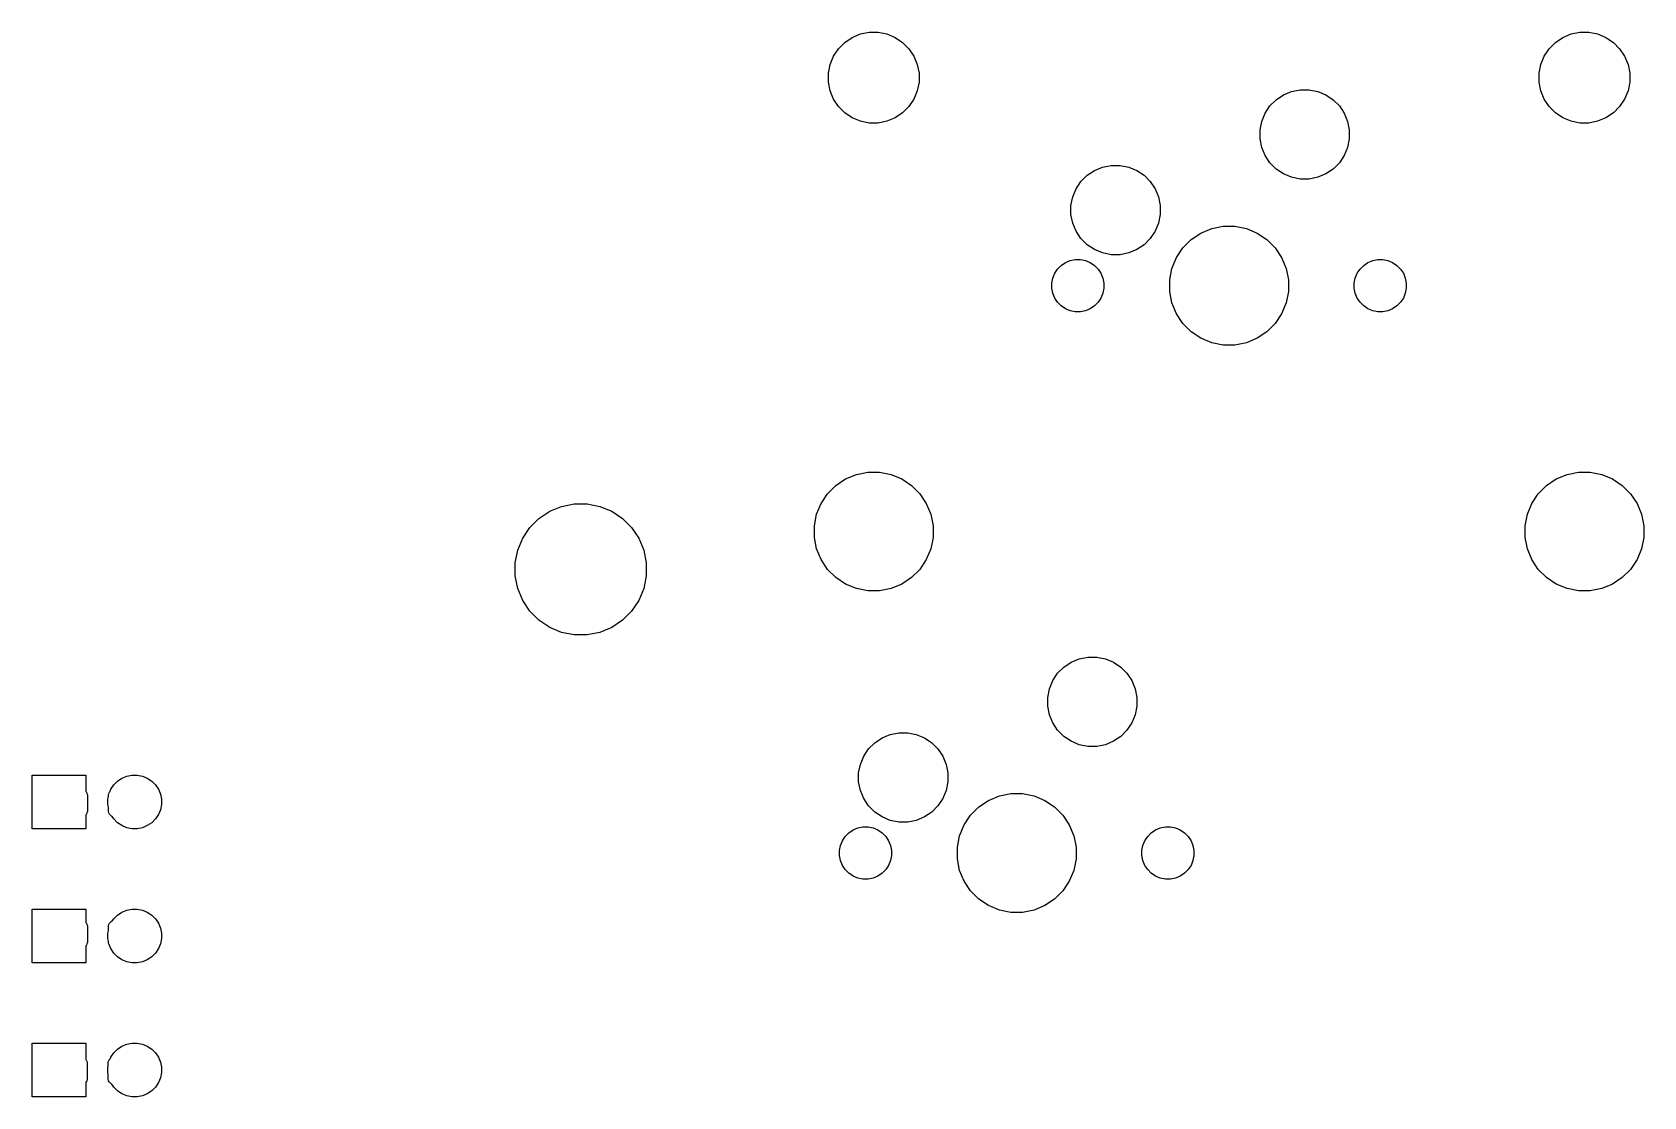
# Model space of a CAD drawing. Extents: x 25 to 359, y 20 to 134.
# Drawn here: x 24.6 to 78.8, y 33.1 to 68.8 of the extents above; entities that cross this region are included whole.
import ezdxf

# ---------------------------------------------------------------- set-up
doc = ezdxf.new("R2010")
doc.units = 0
doc.layers.add('BLACK', color=7, linetype='CONTINUOUS')

msp = doc.modelspace()

# ---------------------------------------------------------------- linework, layer by layer
at = {"layer": 'BLACK', "linetype": 'CONTINUOUS'}
for p, q in [((52.4677, 68.7478), (52.7621, 68.8064)), ((52.7621, 68.8064), (53.0623, 68.8064)), ((53.0623, 68.8064), (53.3568, 68.7478)), ((76.3437, 68.7478), (76.6381, 68.8064)), ((76.6381, 68.8064), (76.9383, 68.8064)), ((76.9383, 68.8064), (77.2328, 68.7478)), ((51.5617, 68.0043), (51.7285, 68.2539)), ((51.7285, 68.2539), (51.9408, 68.4662)), ((51.9408, 68.4662), (52.1904, 68.633)), ((52.1904, 68.633), (52.4677, 68.7478)), ((53.3568, 68.7478), (53.6341, 68.633)), ((53.6341, 68.633), (53.8837, 68.4662)), ((53.8837, 68.4662), (54.096, 68.2539)), ((54.096, 68.2539), (54.2628, 68.0043)), ((75.4377, 68.0043), (75.6045, 68.2539)), ((75.6045, 68.2539), (75.8168, 68.4662)), ((75.8168, 68.4662), (76.0664, 68.633)), ((76.0664, 68.633), (76.3437, 68.7478)), ((77.2328, 68.7478), (77.5101, 68.633)), ((77.5101, 68.633), (77.7597, 68.4662)), ((77.7597, 68.4662), (77.972, 68.2539)), ((77.972, 68.2539), (78.1388, 68.0043)), ((51.3882, 67.4325), (51.4468, 67.7269)), ((51.4468, 67.7269), (51.5617, 68.0043)), ((54.2628, 68.0043), (54.3777, 67.7269)), ((54.3777, 67.7269), (54.4362, 67.4325)), ((75.2642, 67.4325), (75.3228, 67.7269)), ((75.3228, 67.7269), (75.4377, 68.0043)), ((78.1388, 68.0043), (78.2537, 67.7269)), ((78.2537, 67.7269), (78.3122, 67.4325)), ((51.3882, 67.1323), (51.3882, 67.4325)), ((51.4468, 66.8379), (51.3882, 67.1323)), ((54.4362, 67.1323), (54.3777, 66.8379)), ((54.4362, 67.4325), (54.4362, 67.1323)), ((75.2642, 67.1323), (75.2642, 67.4325)), ((75.3228, 66.8379), (75.2642, 67.1323)), ((78.3122, 67.1323), (78.2537, 66.8379)), ((78.3122, 67.4325), (78.3122, 67.1323)), ((51.5617, 66.5605), (51.4468, 66.8379)), ((54.3777, 66.8379), (54.2628, 66.5605)), ((66.434, 66.5425), (66.6797, 66.7067)), ((66.6797, 66.7067), (66.9527, 66.8198)), ((66.9527, 66.8198), (67.2425, 66.8774)), ((67.2425, 66.8774), (67.538, 66.8774)), ((67.538, 66.8774), (67.8278, 66.8198)), ((67.8278, 66.8198), (68.1008, 66.7067)), ((68.1008, 66.7067), (68.3464, 66.5425)), ((75.4377, 66.5605), (75.3228, 66.8379)), ((78.2537, 66.8379), (78.1388, 66.5605)), ((51.7285, 66.3109), (51.5617, 66.5605)), ((51.9408, 66.0986), (51.7285, 66.3109)), ((52.1904, 65.9318), (51.9408, 66.0986)), ((53.8837, 66.0986), (53.6341, 65.9318)), ((54.096, 66.3109), (53.8837, 66.0986)), ((54.2628, 66.5605), (54.096, 66.3109)), ((65.9479, 65.8149), (66.061, 66.0879)), ((66.061, 66.0879), (66.2251, 66.3336)), ((66.2251, 66.3336), (66.434, 66.5425)), ((68.3464, 66.5425), (68.5554, 66.3336)), ((68.5554, 66.3336), (68.7195, 66.0879)), ((68.7195, 66.0879), (68.8326, 65.8149)), ((75.6045, 66.3109), (75.4377, 66.5605)), ((75.8168, 66.0986), (75.6045, 66.3109)), ((76.0664, 65.9318), (75.8168, 66.0986)), ((77.7597, 66.0986), (77.5101, 65.9318)), ((77.972, 66.3109), (77.7597, 66.0986)), ((78.1388, 66.5605), (77.972, 66.3109)), ((52.4677, 65.817), (52.1904, 65.9318)), ((52.7621, 65.7584), (52.4677, 65.817)), ((53.0623, 65.7584), (52.7621, 65.7584)), ((53.3568, 65.817), (53.0623, 65.7584)), ((53.6341, 65.9318), (53.3568, 65.817)), ((65.8902, 65.5251), (65.9479, 65.8149)), ((65.8902, 65.2297), (65.8902, 65.5251)), ((68.8326, 65.8149), (68.8902, 65.5251)), ((68.8902, 65.5251), (68.8902, 65.2297)), ((76.3437, 65.817), (76.0664, 65.9318)), ((76.6381, 65.7584), (76.3437, 65.817)), ((76.9383, 65.7584), (76.6381, 65.7584)), ((77.2328, 65.817), (76.9383, 65.7584)), ((77.5101, 65.9318), (77.2328, 65.817)), ((65.9479, 64.9399), (65.8902, 65.2297)), ((68.8902, 65.2297), (68.8326, 64.9399)), ((66.061, 64.6669), (65.9479, 64.9399)), ((66.2251, 64.4212), (66.061, 64.6669)), ((68.7195, 64.6669), (68.5554, 64.4212)), ((68.8326, 64.9399), (68.7195, 64.6669)), ((59.8751, 63.7936), (60.084, 64.0025)), ((60.084, 64.0025), (60.3297, 64.1667)), ((60.3297, 64.1667), (60.6027, 64.2798)), ((60.6027, 64.2798), (60.8925, 64.3374)), ((60.8925, 64.3374), (61.188, 64.3374)), ((61.188, 64.3374), (61.4778, 64.2798)), ((61.4778, 64.2798), (61.7508, 64.1667)), ((61.7508, 64.1667), (61.9964, 64.0025)), ((61.9964, 64.0025), (62.2054, 63.7936)), ((66.434, 64.2123), (66.2251, 64.4212)), ((66.6797, 64.0481), (66.434, 64.2123)), ((66.9527, 63.935), (66.6797, 64.0481)), ((67.2425, 63.8774), (66.9527, 63.935)), ((67.8278, 63.935), (67.538, 63.8774)), ((68.1008, 64.0481), (67.8278, 63.935)), ((68.3464, 64.2123), (68.1008, 64.0481)), ((68.5554, 64.4212), (68.3464, 64.2123)), ((59.5979, 63.2749), (59.711, 63.5479)), ((59.711, 63.5479), (59.8751, 63.7936)), ((62.2054, 63.7936), (62.3695, 63.5479)), ((62.3695, 63.5479), (62.4826, 63.2749)), ((67.538, 63.8774), (67.2425, 63.8774)), ((59.5402, 62.9851), (59.5979, 63.2749)), ((59.5402, 62.6897), (59.5402, 62.9851)), ((62.4826, 63.2749), (62.5402, 62.9851)), ((62.5402, 62.9851), (62.5402, 62.6897)), ((59.5979, 62.3999), (59.5402, 62.6897)), ((59.711, 62.1269), (59.5979, 62.3999)), ((62.4826, 62.3999), (62.3695, 62.1269)), ((62.5402, 62.6897), (62.4826, 62.3999)), ((64.2686, 62.2147), (64.6539, 62.2913)), ((64.6539, 62.2913), (65.0466, 62.2913)), ((65.0466, 62.2913), (65.4318, 62.2147)), ((59.8751, 61.8812), (59.711, 62.1269)), ((60.084, 61.6723), (59.8751, 61.8812)), ((62.2054, 61.8812), (61.9964, 61.6723)), ((62.3695, 62.1269), (62.2054, 61.8812)), ((63.3015, 61.5684), (63.5792, 61.8462)), ((63.5792, 61.8462), (63.9058, 62.0644)), ((63.9058, 62.0644), (64.2686, 62.2147)), ((65.4318, 62.2147), (65.7947, 62.0644)), ((65.7947, 62.0644), (66.1213, 61.8462)), ((66.1213, 61.8462), (66.399, 61.5684)), ((60.3297, 61.5081), (60.084, 61.6723)), ((60.6027, 61.395), (60.3297, 61.5081)), ((60.8925, 61.3374), (60.6027, 61.395)), ((61.188, 61.3374), (60.8925, 61.3374)), ((61.4778, 61.395), (61.188, 61.3374)), ((61.7508, 61.5081), (61.4778, 61.395)), ((61.9964, 61.6723), (61.7508, 61.5081)), ((62.933, 60.879), (63.0833, 61.2419)), ((63.0833, 61.2419), (63.3015, 61.5684)), ((66.399, 61.5684), (66.6172, 61.2419)), ((66.6172, 61.2419), (66.7675, 60.879)), ((58.9289, 60.5526), (58.9948, 60.7119)), ((58.9948, 60.7119), (59.0906, 60.8552)), ((59.0906, 60.8552), (59.2125, 60.9771)), ((59.2125, 60.9771), (59.3558, 61.0728)), ((59.3558, 61.0728), (59.515, 61.1388)), ((59.515, 61.1388), (59.6841, 61.1724)), ((59.6841, 61.1724), (59.8564, 61.1724)), ((59.8564, 61.1724), (60.0255, 61.1388)), ((60.0255, 61.1388), (60.1847, 61.0728)), ((60.1847, 61.0728), (60.328, 60.9771)), ((60.328, 60.9771), (60.4499, 60.8552)), ((60.4499, 60.8552), (60.5457, 60.7119)), ((60.5457, 60.7119), (60.6116, 60.5526)), ((62.8563, 60.4938), (62.933, 60.879)), ((66.7675, 60.879), (66.8441, 60.4938)), ((69.0889, 60.5526), (69.1548, 60.7119)), ((69.1548, 60.7119), (69.2506, 60.8552)), ((69.2506, 60.8552), (69.3725, 60.9771)), ((69.3725, 60.9771), (69.5158, 61.0728)), ((69.5158, 61.0728), (69.675, 61.1388)), ((69.675, 61.1388), (69.8441, 61.1724)), ((69.8441, 61.1724), (70.0164, 61.1724)), ((70.0164, 61.1724), (70.1855, 61.1388)), ((70.1855, 61.1388), (70.3447, 61.0728)), ((70.3447, 61.0728), (70.488, 60.9771)), ((70.488, 60.9771), (70.6099, 60.8552)), ((70.6099, 60.8552), (70.7057, 60.7119)), ((70.7057, 60.7119), (70.7716, 60.5526)), ((58.8952, 60.3836), (58.9289, 60.5526)), ((58.8952, 60.2112), (58.8952, 60.3836)), ((58.9289, 60.0422), (58.8952, 60.2112)), ((60.6116, 60.5526), (60.6452, 60.3836)), ((60.6452, 60.2112), (60.6116, 60.0422)), ((60.6452, 60.3836), (60.6452, 60.2112)), ((62.8563, 60.101), (62.8563, 60.4938)), ((62.933, 59.7158), (62.8563, 60.101)), ((66.8441, 60.101), (66.7675, 59.7158)), ((66.8441, 60.4938), (66.8441, 60.101)), ((69.0552, 60.3836), (69.0889, 60.5526)), ((69.0552, 60.2112), (69.0552, 60.3836)), ((69.0889, 60.0422), (69.0552, 60.2112)), ((70.7716, 60.5526), (70.8052, 60.3836)), ((70.8052, 60.2112), (70.7716, 60.0422)), ((70.8052, 60.3836), (70.8052, 60.2112)), ((58.9948, 59.8829), (58.9289, 60.0422)), ((59.0906, 59.7396), (58.9948, 59.8829)), ((59.2125, 59.6177), (59.0906, 59.7396)), ((59.3558, 59.522), (59.2125, 59.6177)), ((60.328, 59.6177), (60.1847, 59.522)), ((60.4499, 59.7396), (60.328, 59.6177)), ((60.5457, 59.8829), (60.4499, 59.7396)), ((60.6116, 60.0422), (60.5457, 59.8829)), ((63.0833, 59.3529), (62.933, 59.7158)), ((66.7675, 59.7158), (66.6172, 59.3529)), ((69.1548, 59.8829), (69.0889, 60.0422)), ((69.2506, 59.7396), (69.1548, 59.8829)), ((69.3725, 59.6177), (69.2506, 59.7396)), ((69.5158, 59.522), (69.3725, 59.6177)), ((70.488, 59.6177), (70.3447, 59.522)), ((70.6099, 59.7396), (70.488, 59.6177)), ((70.7057, 59.8829), (70.6099, 59.7396)), ((70.7716, 60.0422), (70.7057, 59.8829)), ((59.515, 59.456), (59.3558, 59.522)), ((59.6841, 59.4224), (59.515, 59.456)), ((59.8564, 59.4224), (59.6841, 59.4224)), ((60.0255, 59.456), (59.8564, 59.4224)), ((60.1847, 59.522), (60.0255, 59.456)), ((63.3015, 59.0264), (63.0833, 59.3529)), ((63.5792, 58.7486), (63.3015, 59.0264)), ((66.399, 59.0264), (66.1213, 58.7486)), ((66.6172, 59.3529), (66.399, 59.0264)), ((69.675, 59.456), (69.5158, 59.522)), ((69.8441, 59.4224), (69.675, 59.456)), ((70.0164, 59.4224), (69.8441, 59.4224)), ((70.1855, 59.456), (70.0164, 59.4224)), ((70.3447, 59.522), (70.1855, 59.456)), ((63.9058, 58.5304), (63.5792, 58.7486)), ((64.2686, 58.3801), (63.9058, 58.5304)), ((65.7947, 58.5304), (65.4318, 58.3801)), ((66.1213, 58.7486), (65.7947, 58.5304)), ((64.6539, 58.3035), (64.2686, 58.3801)), ((65.0466, 58.3035), (64.6539, 58.3035)), ((65.4318, 58.3801), (65.0466, 58.3035)), ((51.6412, 53.5912), (51.9678, 53.8094)), ((51.9678, 53.8094), (52.3306, 53.9597)), ((52.3306, 53.9597), (52.7159, 54.0363)), ((52.7159, 54.0363), (53.1086, 54.0363)), ((53.1086, 54.0363), (53.4938, 53.9597)), ((53.4938, 53.9597), (53.8567, 53.8094)), ((53.8567, 53.8094), (54.1833, 53.5912)), ((75.5172, 53.5912), (75.8438, 53.8094)), ((75.8438, 53.8094), (76.2066, 53.9597)), ((76.2066, 53.9597), (76.5919, 54.0363)), ((76.5919, 54.0363), (76.9846, 54.0363)), ((76.9846, 54.0363), (77.3698, 53.9597)), ((77.3698, 53.9597), (77.7327, 53.8094)), ((77.7327, 53.8094), (78.0593, 53.5912)), ((51.1453, 52.9869), (51.3635, 53.3134)), ((51.3635, 53.3134), (51.6412, 53.5912)), ((54.1833, 53.5912), (54.461, 53.3134)), ((54.461, 53.3134), (54.6792, 52.9869)), ((75.0213, 52.9869), (75.2395, 53.3134)), ((75.2395, 53.3134), (75.5172, 53.5912)), ((78.0593, 53.5912), (78.337, 53.3134)), ((78.337, 53.3134), (78.5552, 52.9869)), ((41.6678, 52.4812), (42.0282, 52.722)), ((42.0282, 52.722), (42.4285, 52.8879)), ((42.4285, 52.8879), (42.8536, 52.9724)), ((42.8536, 52.9724), (43.2869, 52.9724)), ((43.2869, 52.9724), (43.712, 52.8879)), ((43.712, 52.8879), (44.1123, 52.722)), ((44.1123, 52.722), (44.4727, 52.4812)), ((50.9183, 52.2388), (50.995, 52.624)), ((50.995, 52.624), (51.1453, 52.9869)), ((54.6792, 52.9869), (54.8295, 52.624)), ((54.8295, 52.624), (54.9061, 52.2388)), ((74.7943, 52.2388), (74.871, 52.624)), ((74.871, 52.624), (75.0213, 52.9869)), ((78.5552, 52.9869), (78.7055, 52.624)), ((78.7055, 52.624), (78.7821, 52.2388)), ((41.1206, 51.8145), (41.3614, 52.1748)), ((41.3614, 52.1748), (41.6678, 52.4812)), ((44.4727, 52.4812), (44.7791, 52.1748)), ((44.7791, 52.1748), (45.0199, 51.8145)), ((50.9183, 51.846), (50.9183, 52.2388)), ((54.9061, 52.2388), (54.9061, 51.846)), ((74.7943, 51.846), (74.7943, 52.2388)), ((78.7821, 52.2388), (78.7821, 51.846)), ((40.9548, 51.4141), (41.1206, 51.8145)), ((45.0199, 51.8145), (45.1857, 51.4141)), ((50.995, 51.4608), (50.9183, 51.846)), ((51.1453, 51.0979), (50.995, 51.4608)), ((54.8295, 51.4608), (54.6792, 51.0979)), ((54.9061, 51.846), (54.8295, 51.4608)), ((74.871, 51.4608), (74.7943, 51.846)), ((75.0213, 51.0979), (74.871, 51.4608)), ((78.7055, 51.4608), (78.5552, 51.0979)), ((78.7821, 51.846), (78.7055, 51.4608)), ((40.8702, 50.9891), (40.9548, 51.4141)), ((40.8702, 50.5557), (40.8702, 50.9891)), ((45.1857, 51.4141), (45.2702, 50.9891)), ((45.2702, 50.9891), (45.2702, 50.5557)), ((51.3635, 50.7714), (51.1453, 51.0979)), ((54.6792, 51.0979), (54.461, 50.7714)), ((75.2395, 50.7714), (75.0213, 51.0979)), ((78.5552, 51.0979), (78.337, 50.7714)), ((40.9548, 50.1307), (40.8702, 50.5557)), ((45.2702, 50.5557), (45.1857, 50.1307)), ((51.6412, 50.4936), (51.3635, 50.7714)), ((51.9678, 50.2754), (51.6412, 50.4936)), ((54.1833, 50.4936), (53.8567, 50.2754)), ((54.461, 50.7714), (54.1833, 50.4936)), ((75.5172, 50.4936), (75.2395, 50.7714)), ((75.8438, 50.2754), (75.5172, 50.4936)), ((78.0593, 50.4936), (77.7327, 50.2754)), ((78.337, 50.7714), (78.0593, 50.4936)), ((41.1206, 49.7303), (40.9548, 50.1307)), ((45.1857, 50.1307), (45.0199, 49.7303)), ((52.3306, 50.1251), (51.9678, 50.2754)), ((52.7159, 50.0485), (52.3306, 50.1251)), ((53.1086, 50.0485), (52.7159, 50.0485)), ((53.4938, 50.1251), (53.1086, 50.0485)), ((53.8567, 50.2754), (53.4938, 50.1251)), ((76.2066, 50.1251), (75.8438, 50.2754)), ((76.5919, 50.0485), (76.2066, 50.1251)), ((76.9846, 50.0485), (76.5919, 50.0485)), ((77.3698, 50.1251), (76.9846, 50.0485)), ((77.7327, 50.2754), (77.3698, 50.1251)), ((41.3614, 49.37), (41.1206, 49.7303)), ((41.6678, 49.0635), (41.3614, 49.37)), ((44.7791, 49.37), (44.4727, 49.0635)), ((45.0199, 49.7303), (44.7791, 49.37)), ((42.0282, 48.8228), (41.6678, 49.0635)), ((42.4285, 48.6569), (42.0282, 48.8228)), ((44.1123, 48.8228), (43.712, 48.6569)), ((44.4727, 49.0635), (44.1123, 48.8228)), ((42.8536, 48.5724), (42.4285, 48.6569)), ((43.2869, 48.5724), (42.8536, 48.5724)), ((43.712, 48.6569), (43.2869, 48.5724)), ((59.3003, 47.4925), (59.546, 47.6567)), ((59.546, 47.6567), (59.819, 47.7697)), ((59.819, 47.7697), (60.1088, 47.8274)), ((60.1088, 47.8274), (60.4042, 47.8274)), ((60.4042, 47.8274), (60.694, 47.7697)), ((60.694, 47.7697), (60.967, 47.6567)), ((60.967, 47.6567), (61.2127, 47.4925)), ((58.9272, 47.0379), (59.0914, 47.2836)), ((59.0914, 47.2836), (59.3003, 47.4925)), ((61.2127, 47.4925), (61.4216, 47.2836)), ((61.4216, 47.2836), (61.5858, 47.0379)), ((58.7565, 46.4751), (58.8141, 46.7649)), ((58.8141, 46.7649), (58.9272, 47.0379)), ((61.5858, 47.0379), (61.6989, 46.7649)), ((61.6989, 46.7649), (61.7565, 46.4751)), ((58.7565, 46.1797), (58.7565, 46.4751)), ((58.8141, 45.8899), (58.7565, 46.1797)), ((61.7565, 46.1797), (61.6989, 45.8899)), ((61.7565, 46.4751), (61.7565, 46.1797)), ((58.9272, 45.6169), (58.8141, 45.8899)), ((59.0914, 45.3712), (58.9272, 45.6169)), ((61.5858, 45.6169), (61.4216, 45.3712)), ((61.6989, 45.8899), (61.5858, 45.6169)), ((52.7414, 44.7436), (52.9503, 44.9525)), ((52.9503, 44.9525), (53.196, 45.1167)), ((53.196, 45.1167), (53.469, 45.2297)), ((53.469, 45.2297), (53.7588, 45.2874)), ((53.7588, 45.2874), (54.0542, 45.2874)), ((54.0542, 45.2874), (54.344, 45.2297)), ((54.344, 45.2297), (54.617, 45.1167)), ((54.617, 45.1167), (54.8627, 44.9525)), ((54.8627, 44.9525), (55.0716, 44.7436)), ((59.3003, 45.1623), (59.0914, 45.3712)), ((59.546, 44.9981), (59.3003, 45.1623)), ((59.819, 44.885), (59.546, 44.9981)), ((60.967, 44.9981), (60.694, 44.885)), ((61.2127, 45.1623), (60.967, 44.9981)), ((61.4216, 45.3712), (61.2127, 45.1623)), ((52.4641, 44.2249), (52.5772, 44.4979)), ((52.5772, 44.4979), (52.7414, 44.7436)), ((55.0716, 44.7436), (55.2358, 44.4979)), ((55.2358, 44.4979), (55.3489, 44.2249)), ((60.1088, 44.8274), (59.819, 44.885)), ((60.4042, 44.8274), (60.1088, 44.8274)), ((60.694, 44.885), (60.4042, 44.8274)), ((24.6436, 42.0644), (24.6436, 43.8644)), ((24.6436, 43.8644), (26.4436, 43.8644)), ((26.4436, 43.8644), (26.4436, 43.3137)), ((27.8211, 43.8298), (27.9949, 43.8644)), ((27.9949, 43.8644), (28.1722, 43.8644)), ((28.1722, 43.8644), (28.3461, 43.8298)), ((52.4065, 43.9351), (52.4641, 44.2249)), ((52.4065, 43.6397), (52.4065, 43.9351)), ((55.3489, 44.2249), (55.4065, 43.9351)), ((55.4065, 43.9351), (55.4065, 43.6397)), ((26.4436, 43.3137), (26.4615, 43.2919)), ((27.2487, 43.3006), (27.286, 43.3907)), ((27.286, 43.3907), (27.3845, 43.5381)), ((27.3845, 43.5381), (27.5099, 43.6634)), ((27.5099, 43.6634), (27.6573, 43.7619)), ((27.6573, 43.7619), (27.8211, 43.8298)), ((28.3461, 43.8298), (28.5099, 43.7619)), ((28.5099, 43.7619), (28.6573, 43.6634)), ((28.6573, 43.6634), (28.7826, 43.5381)), ((28.7826, 43.5381), (28.8811, 43.3907)), ((28.8811, 43.3907), (28.949, 43.2269)), ((52.4641, 43.3499), (52.4065, 43.6397)), ((52.5772, 43.0769), (52.4641, 43.3499)), ((55.3489, 43.3499), (55.2358, 43.0769)), ((55.4065, 43.6397), (55.3489, 43.3499)), ((26.4615, 43.2919), (26.4834, 43.2508)), ((26.4834, 43.2508), (26.4969, 43.2062)), ((26.4969, 43.2062), (26.5015, 43.1599)), ((26.5015, 43.1599), (26.5015, 42.6849)), ((27.1836, 43.053), (27.2015, 43.1431)), ((27.1836, 42.8757), (27.1836, 43.053)), ((27.2015, 42.7856), (27.1836, 42.8757)), ((27.2015, 43.1599), (27.2061, 43.2062)), ((27.2015, 43.1431), (27.2015, 43.1599)), ((27.2015, 42.6849), (27.2015, 42.7856)), ((27.2061, 43.2062), (27.2196, 43.2508)), ((27.2196, 43.2508), (27.2415, 43.2919)), ((27.2415, 43.2919), (27.2487, 43.3006)), ((28.949, 43.2269), (28.9836, 43.053)), ((28.9836, 42.8757), (28.949, 42.7018)), ((28.9836, 43.053), (28.9836, 42.8757)), ((52.7414, 42.8312), (52.5772, 43.0769)), ((52.9503, 42.6223), (52.7414, 42.8312)), ((55.0716, 42.8312), (54.8627, 42.6223)), ((55.2358, 43.0769), (55.0716, 42.8312)), ((56.1677, 42.5184), (56.4455, 42.7962)), ((56.4455, 42.7962), (56.772, 43.0144)), ((56.772, 43.0144), (57.1349, 43.1647)), ((57.1349, 43.1647), (57.5201, 43.2413)), ((57.5201, 43.2413), (57.9129, 43.2413)), ((57.9129, 43.2413), (58.2981, 43.1647)), ((58.2981, 43.1647), (58.661, 43.0144)), ((58.661, 43.0144), (58.9875, 42.7962)), ((58.9875, 42.7962), (59.2653, 42.5184)), ((26.4615, 42.553), (26.4436, 42.5311)), ((26.4436, 42.5311), (26.4436, 42.0644)), ((26.4834, 42.594), (26.4615, 42.553)), ((26.4969, 42.6386), (26.4834, 42.594)), ((26.5015, 42.6849), (26.4969, 42.6386)), ((27.2061, 42.6386), (27.2015, 42.6849)), ((27.2196, 42.594), (27.2061, 42.6386)), ((27.2415, 42.553), (27.2196, 42.594)), ((27.2711, 42.517), (27.2415, 42.553)), ((27.307, 42.4874), (27.2711, 42.517)), ((27.3269, 42.4768), (27.307, 42.4874)), ((27.3845, 42.3906), (27.3269, 42.4768)), ((27.5099, 42.2653), (27.3845, 42.3906)), ((27.6573, 42.1668), (27.5099, 42.2653)), ((28.6573, 42.2653), (28.5099, 42.1668)), ((28.7826, 42.3906), (28.6573, 42.2653)), ((28.8811, 42.538), (28.7826, 42.3906)), ((28.949, 42.7018), (28.8811, 42.538)), ((53.196, 42.4581), (52.9503, 42.6223)), ((53.469, 42.345), (53.196, 42.4581)), ((53.7588, 42.2874), (53.469, 42.345)), ((54.0542, 42.2874), (53.7588, 42.2874)), ((54.344, 42.345), (54.0542, 42.2874)), ((54.617, 42.4581), (54.344, 42.345)), ((54.8627, 42.6223), (54.617, 42.4581)), ((55.9495, 42.1919), (56.1677, 42.5184)), ((59.2653, 42.5184), (59.4835, 42.1919)), ((26.4436, 42.0644), (24.6436, 42.0644)), ((27.8211, 42.0989), (27.6573, 42.1668)), ((27.9949, 42.0644), (27.8211, 42.0989)), ((28.1722, 42.0644), (27.9949, 42.0644)), ((28.3461, 42.0989), (28.1722, 42.0644)), ((28.5099, 42.1668), (28.3461, 42.0989)), ((51.8611, 41.6619), (51.9568, 41.8052)), ((51.9568, 41.8052), (52.0787, 41.9271)), ((52.0787, 41.9271), (52.222, 42.0228)), ((52.222, 42.0228), (52.3813, 42.0888)), ((52.3813, 42.0888), (52.5503, 42.1224)), ((52.5503, 42.1224), (52.7227, 42.1224)), ((52.7227, 42.1224), (52.8917, 42.0888)), ((52.8917, 42.0888), (53.051, 42.0228)), ((53.051, 42.0228), (53.1943, 41.9271)), ((53.1943, 41.9271), (53.3162, 41.8052)), ((53.3162, 41.8052), (53.4119, 41.6619)), ((55.7226, 41.4438), (55.7992, 41.829)), ((55.7992, 41.829), (55.9495, 42.1919)), ((59.4835, 42.1919), (59.6338, 41.829)), ((59.6338, 41.829), (59.7104, 41.4438)), ((62.0211, 41.6619), (62.1168, 41.8052)), ((62.1168, 41.8052), (62.2387, 41.9271)), ((62.2387, 41.9271), (62.382, 42.0228)), ((62.382, 42.0228), (62.5413, 42.0888)), ((62.5413, 42.0888), (62.7103, 42.1224)), ((62.7103, 42.1224), (62.8827, 42.1224)), ((62.8827, 42.1224), (63.0517, 42.0888)), ((63.0517, 42.0888), (63.211, 42.0228)), ((63.211, 42.0228), (63.3543, 41.9271)), ((63.3543, 41.9271), (63.4762, 41.8052)), ((63.4762, 41.8052), (63.5719, 41.6619)), ((51.7615, 41.3336), (51.7951, 41.5026)), ((51.7615, 41.1612), (51.7615, 41.3336)), ((51.7951, 40.9922), (51.7615, 41.1612)), ((51.7951, 41.5026), (51.8611, 41.6619)), ((53.4119, 41.6619), (53.4779, 41.5026)), ((53.4779, 41.5026), (53.5115, 41.3336)), ((53.5115, 41.1612), (53.4779, 40.9922)), ((53.5115, 41.3336), (53.5115, 41.1612)), ((55.7226, 41.051), (55.7226, 41.4438)), ((59.7104, 41.4438), (59.7104, 41.051)), ((61.9215, 41.3336), (61.9551, 41.5026)), ((61.9215, 41.1612), (61.9215, 41.3336)), ((61.9551, 40.9922), (61.9215, 41.1612)), ((61.9551, 41.5026), (62.0211, 41.6619)), ((63.5719, 41.6619), (63.6379, 41.5026)), ((63.6379, 41.5026), (63.6715, 41.3336)), ((63.6715, 41.1612), (63.6379, 40.9922)), ((63.6715, 41.3336), (63.6715, 41.1612)), ((51.8611, 40.8329), (51.7951, 40.9922)), ((51.9568, 40.6896), (51.8611, 40.8329)), ((52.0787, 40.5677), (51.9568, 40.6896)), ((53.3162, 40.6896), (53.1943, 40.5677)), ((53.4119, 40.8329), (53.3162, 40.6896)), ((53.4779, 40.9922), (53.4119, 40.8329)), ((55.7992, 40.6658), (55.7226, 41.051)), ((55.9495, 40.3029), (55.7992, 40.6658)), ((59.6338, 40.6658), (59.4835, 40.3029)), ((59.7104, 41.051), (59.6338, 40.6658)), ((62.0211, 40.8329), (61.9551, 40.9922)), ((62.1168, 40.6896), (62.0211, 40.8329)), ((62.2387, 40.5677), (62.1168, 40.6896)), ((63.4762, 40.6896), (63.3543, 40.5677)), ((63.5719, 40.8329), (63.4762, 40.6896)), ((63.6379, 40.9922), (63.5719, 40.8329)), ((52.222, 40.472), (52.0787, 40.5677)), ((52.3813, 40.406), (52.222, 40.472)), ((52.5503, 40.3724), (52.3813, 40.406)), ((52.7227, 40.3724), (52.5503, 40.3724)), ((52.8917, 40.406), (52.7227, 40.3724)), ((53.051, 40.472), (52.8917, 40.406)), ((53.1943, 40.5677), (53.051, 40.472)), ((56.1677, 39.9764), (55.9495, 40.3029)), ((59.4835, 40.3029), (59.2653, 39.9764)), ((62.382, 40.472), (62.2387, 40.5677)), ((62.5413, 40.406), (62.382, 40.472)), ((62.7103, 40.3724), (62.5413, 40.406)), ((62.8827, 40.3724), (62.7103, 40.3724)), ((63.0517, 40.406), (62.8827, 40.3724)), ((63.211, 40.472), (63.0517, 40.406)), ((63.3543, 40.5677), (63.211, 40.472)), ((56.4455, 39.6986), (56.1677, 39.9764)), ((56.772, 39.4804), (56.4455, 39.6986)), ((58.9875, 39.6986), (58.661, 39.4804)), ((59.2653, 39.9764), (58.9875, 39.6986)), ((24.6436, 37.5643), (24.6436, 39.3643)), ((24.6436, 39.3643), (26.4436, 39.3643)), ((26.4436, 39.3643), (26.4436, 38.9137)), ((27.3437, 38.9769), (27.3845, 39.0381)), ((27.3845, 39.0381), (27.5099, 39.1634)), ((27.5099, 39.1634), (27.6573, 39.2619)), ((27.6573, 39.2619), (27.821, 39.3298)), ((27.821, 39.3298), (27.9949, 39.3643)), ((27.9949, 39.3643), (28.1722, 39.3643)), ((28.1722, 39.3643), (28.3461, 39.3298)), ((28.3461, 39.3298), (28.5099, 39.2619)), ((28.5099, 39.2619), (28.6573, 39.1634)), ((28.6573, 39.1634), (28.7826, 39.0381)), ((28.7826, 39.0381), (28.8811, 38.8907)), ((57.1349, 39.3301), (56.772, 39.4804)), ((57.5201, 39.2535), (57.1349, 39.3301)), ((57.9129, 39.2535), (57.5201, 39.2535)), ((58.2981, 39.3301), (57.9129, 39.2535)), ((58.661, 39.4804), (58.2981, 39.3301)), ((26.4436, 38.9137), (26.4615, 38.8918)), ((26.4615, 38.8918), (26.4834, 38.8508)), ((26.4834, 38.8508), (26.4969, 38.8062)), ((26.4969, 38.8062), (26.5015, 38.7599)), ((26.5015, 38.7599), (26.5015, 38.2849)), ((27.1836, 38.553), (27.2015, 38.6431)), ((27.1836, 38.3757), (27.1836, 38.553)), ((27.2015, 38.7599), (27.2061, 38.8062)), ((27.2015, 38.6431), (27.2015, 38.7599)), ((27.2061, 38.8062), (27.2196, 38.8508)), ((27.2196, 38.8508), (27.2415, 38.8918)), ((27.2415, 38.8918), (27.2711, 38.9278)), ((27.2711, 38.9278), (27.307, 38.9574)), ((27.307, 38.9574), (27.3437, 38.9769)), ((28.8811, 38.8907), (28.949, 38.7269)), ((28.949, 38.7269), (28.9836, 38.553)), ((28.9836, 38.553), (28.9836, 38.3757)), ((26.4615, 38.153), (26.4436, 38.1311)), ((26.4436, 38.1311), (26.4436, 37.5643)), ((26.4834, 38.194), (26.4615, 38.153)), ((26.4969, 38.2386), (26.4834, 38.194)), ((26.5015, 38.2849), (26.4969, 38.2386)), ((27.2015, 38.2856), (27.1836, 38.3757)), ((27.2015, 38.2849), (27.2015, 38.2856)), ((27.2061, 38.2386), (27.2015, 38.2849)), ((27.2196, 38.194), (27.2061, 38.2386)), ((27.2276, 38.1789), (27.2196, 38.194)), ((27.286, 38.038), (27.2276, 38.1789)), ((27.3845, 37.8906), (27.286, 38.038)), ((28.8811, 38.038), (28.7826, 37.8906)), ((28.949, 38.2018), (28.8811, 38.038)), ((28.9836, 38.3757), (28.949, 38.2018)), ((26.4436, 37.5643), (24.6436, 37.5643)), ((27.5099, 37.7653), (27.3845, 37.8906)), ((27.6573, 37.6668), (27.5099, 37.7653)), ((27.821, 37.5989), (27.6573, 37.6668)), ((27.9949, 37.5643), (27.821, 37.5989)), ((28.1722, 37.5643), (27.9949, 37.5643)), ((28.3461, 37.5989), (28.1722, 37.5643)), ((28.5099, 37.6668), (28.3461, 37.5989)), ((28.6573, 37.7653), (28.5099, 37.6668)), ((28.7826, 37.8906), (28.6573, 37.7653)), ((24.6436, 33.0643), (24.6436, 34.8643)), ((24.6436, 34.8643), (26.4436, 34.8643)), ((26.4436, 34.8643), (26.4436, 34.3119)), ((27.3845, 34.5381), (27.5099, 34.6634)), ((27.5099, 34.6634), (27.6573, 34.7619)), ((27.6573, 34.7619), (27.8211, 34.8298)), ((27.8211, 34.8298), (27.9949, 34.8643)), ((27.9949, 34.8643), (28.1722, 34.8643)), ((28.1722, 34.8643), (28.3461, 34.8298)), ((28.3461, 34.8298), (28.5099, 34.7619)), ((28.5099, 34.7619), (28.6573, 34.6634)), ((28.6573, 34.6634), (28.7826, 34.5381)), ((26.4436, 34.3119), (26.4517, 34.302)), ((26.4517, 34.302), (26.4737, 34.2609)), ((26.4737, 34.2609), (26.4872, 34.2164)), ((26.4872, 34.2164), (26.4918, 34.17)), ((26.4918, 34.17), (26.4918, 33.695)), ((27.1918, 34.17), (27.1963, 34.2164)), ((27.1918, 34.0942), (27.1918, 34.17)), ((27.1963, 34.2164), (27.2098, 34.2609)), ((27.2098, 34.2609), (27.2318, 34.302)), ((27.2318, 34.302), (27.2613, 34.338)), ((27.2613, 34.338), (27.2657, 34.3415)), ((27.2657, 34.3415), (27.286, 34.3907)), ((27.286, 34.3907), (27.3845, 34.5381)), ((28.7826, 34.5381), (28.8811, 34.3907)), ((28.8811, 34.3907), (28.949, 34.2269)), ((28.949, 34.2269), (28.9836, 34.053)), ((26.4737, 33.6042), (26.4517, 33.5631)), ((26.4872, 33.6487), (26.4737, 33.6042)), ((26.4918, 33.695), (26.4872, 33.6487)), ((27.1836, 34.053), (27.1918, 34.0942)), ((27.1836, 33.8757), (27.1836, 34.053)), ((27.1918, 33.8345), (27.1836, 33.8757)), ((27.1918, 33.695), (27.1918, 33.8345)), ((27.1963, 33.6487), (27.1918, 33.695)), ((27.2098, 33.6042), (27.1963, 33.6487)), ((27.2318, 33.5631), (27.2098, 33.6042)), ((28.949, 33.7018), (28.8811, 33.538)), ((28.9836, 33.8757), (28.949, 33.7018)), ((28.9836, 34.053), (28.9836, 33.8757)), ((26.4436, 33.0643), (24.6436, 33.0643)), ((26.4517, 33.5631), (26.4436, 33.5531)), ((26.4436, 33.5531), (26.4436, 33.0643)), ((27.2613, 33.5271), (27.2318, 33.5631)), ((27.2973, 33.4976), (27.2613, 33.5271)), ((27.3218, 33.4845), (27.2973, 33.4976)), ((27.3845, 33.3906), (27.3218, 33.4845)), ((27.5099, 33.2653), (27.3845, 33.3906)), ((27.6573, 33.1668), (27.5099, 33.2653)), ((27.8211, 33.0989), (27.6573, 33.1668)), ((27.9949, 33.0643), (27.8211, 33.0989)), ((28.1722, 33.0643), (27.9949, 33.0643)), ((28.3461, 33.0989), (28.1722, 33.0643)), ((28.5099, 33.1668), (28.3461, 33.0989)), ((28.6573, 33.2653), (28.5099, 33.1668)), ((28.7826, 33.3906), (28.6573, 33.2653)), ((28.8811, 33.538), (28.7826, 33.3906))]:
    msp.add_line(p, q, dxfattribs=at)

doc.saveas('drawing.dxf')
